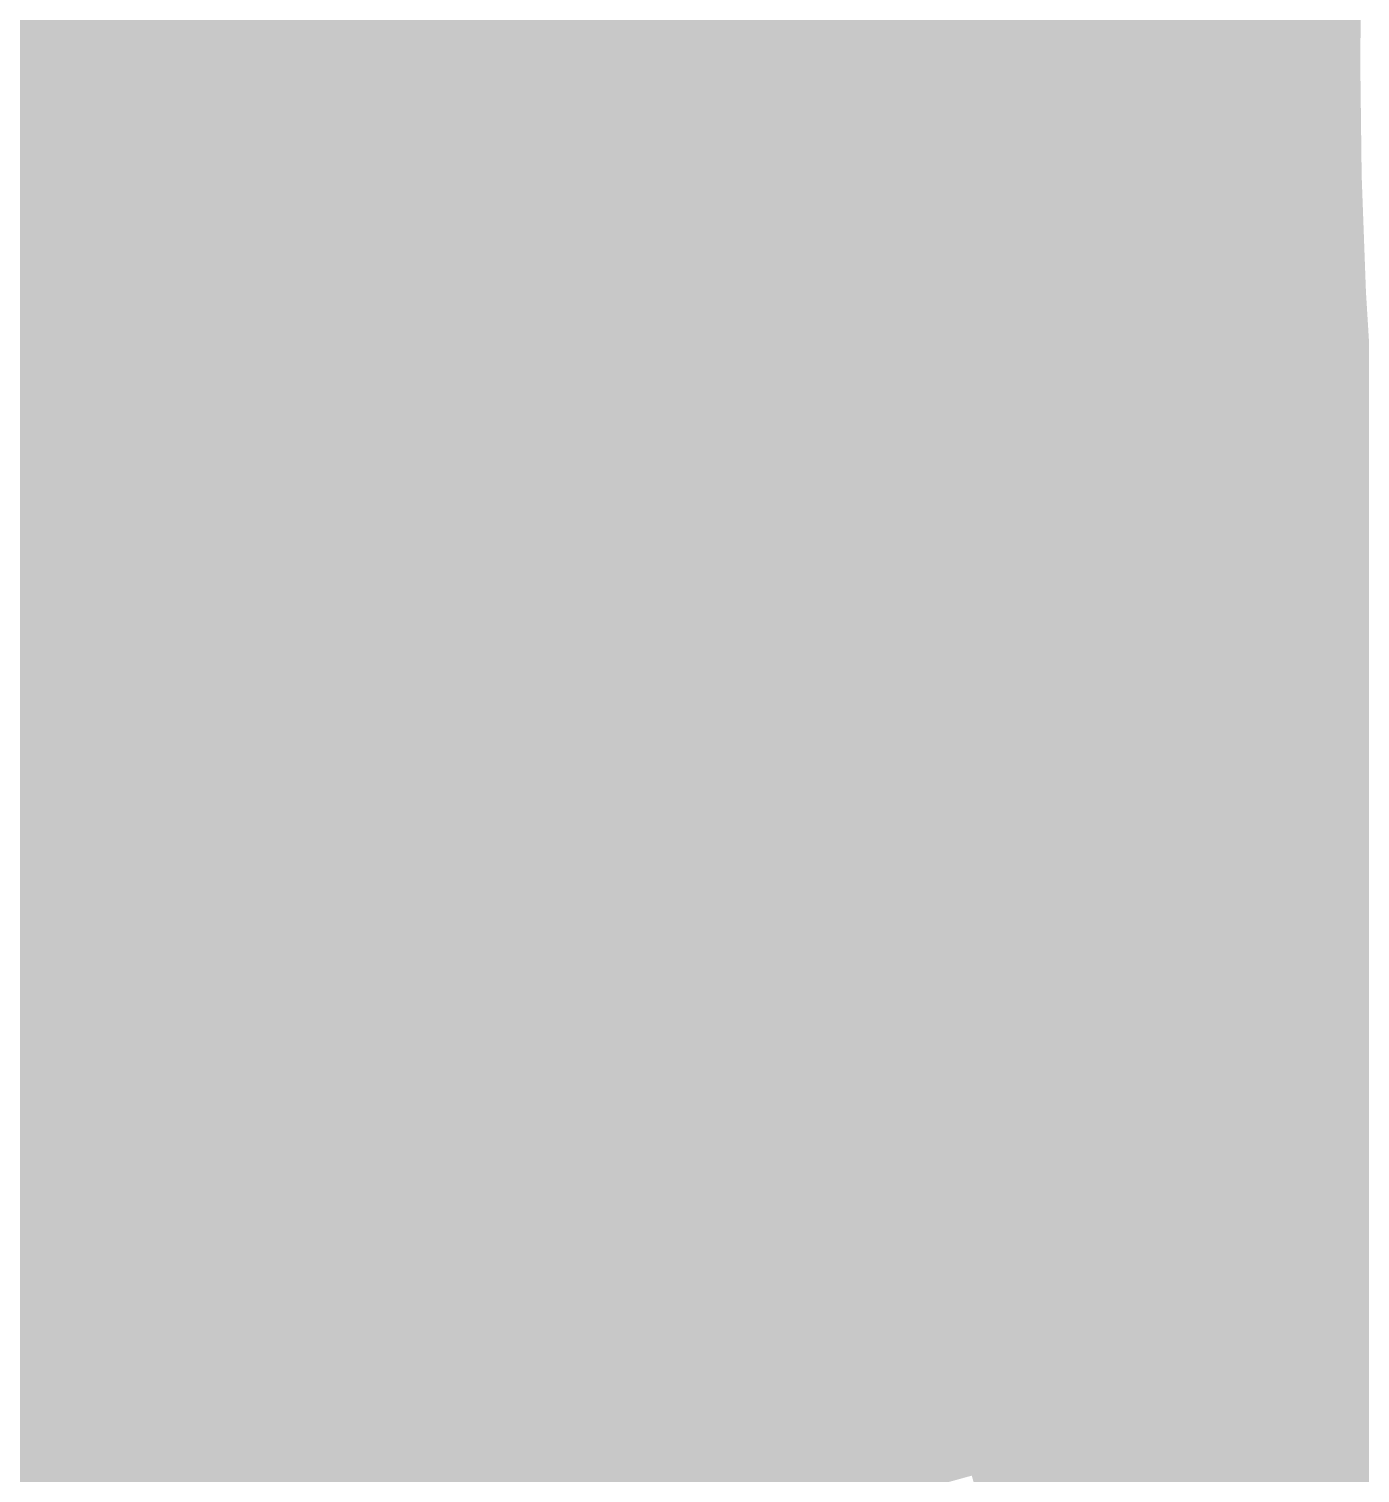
# Model space of a CAD drawing. Header units: inches. Extents: x -266 to 784, y -170 to 213.
# Drawn here: x -73.04 to -57, y -17.04 to 0.37 of the extents above; entities that cross this region are included whole.
import ezdxf

# ---------------------------------------------------------------- set-up
doc = ezdxf.new("R2010")
doc.units = ezdxf.units.IN
doc.header["$MEASUREMENT"] = 0

msp = doc.modelspace()

# ---------------------------------------------------------------- linework, layer by layer
at = {"color": 132, "true_color": 0x00b7b5}
msp.add_solid([(-73, 0), (-74, 0), (-72.978014, 1.79151), (-73.977713, 1.816051)], dxfattribs=at)
at = {"color": 122, "true_color": 0x00b3b1}
msp.add_solid([(-72, 0), (-73, 0), (-71.978315, 1.766968), (-72.978014, 1.79151)], dxfattribs=at)
at = {"color": 134, "true_color": 0x00afad}
msp.add_solid([(-71, 0), (-72, 0), (-70.978616, 1.742427), (-71.978315, 1.766968)], dxfattribs=at)
at = {"color": 134, "true_color": 0x00aba9}
msp.add_solid([(-70, 0), (-71, 0), (-69.978917, 1.717886), (-70.978616, 1.742427)], dxfattribs=at)
at = {"color": 134, "true_color": 0x00a6a4}
msp.add_solid([(-69, 0), (-70, 0), (-68.979218, 1.693345), (-69.978917, 1.717886)], dxfattribs=at)
at = {"color": 134, "true_color": 0x00a2a0}
msp.add_solid([(-68, 0), (-69, 0), (-67.97952, 1.668804), (-68.979218, 1.693345)], dxfattribs=at)
at = {"color": 134, "true_color": 0x009e9c}
msp.add_solid([(-67, 0), (-68, 0), (-66.979821, 1.644262), (-67.97952, 1.668804)], dxfattribs=at)
at = {"color": 134, "true_color": 0x009a98}
msp.add_solid([(-66, 0), (-67, 0), (-65.980122, 1.619721), (-66.979821, 1.644262)], dxfattribs=at)
at = {"color": 134, "true_color": 0x009594}
msp.add_solid([(-65, 0), (-66, 0), (-64.980423, 1.59518), (-65.980122, 1.619721)], dxfattribs=at)
at = {"color": 134, "true_color": 0x00918f}
msp.add_solid([(-64, 0), (-65, 0), (-63.980724, 1.570639), (-64.980423, 1.59518)], dxfattribs=at)
at = {"color": 134, "true_color": 0x008d8b}
msp.add_solid([(-63, 0), (-64, 0), (-62.981026, 1.546097), (-63.980724, 1.570639)], dxfattribs=at)
at = {"color": 136, "true_color": 0x008987}
msp.add_solid([(-62, 0), (-63, 0), (-61.981327, 1.521556), (-62.981026, 1.546097)], dxfattribs=at)
at = {"color": 136, "true_color": 0x008483}
msp.add_solid([(-61, 0), (-62, 0), (-60.981628, 1.497015), (-61.981327, 1.521556)], dxfattribs=at)
at = {"color": 136, "true_color": 0x00807f}
msp.add_solid([(-60, 0), (-61, 0), (-59.981929, 1.472474), (-60.981628, 1.497015)], dxfattribs=at)
at = {"color": 136, "true_color": 0x007c7a}
msp.add_solid([(-59, 0), (-60, 0), (-58.98223, 1.447932), (-59.981929, 1.472474)], dxfattribs=at)
at = {"color": 136, "true_color": 0x007776}
msp.add_solid([(-58, 0), (-59, 0), (-57.982531, 1.423391), (-58.98223, 1.447932)], dxfattribs=at)
at = {"color": 136, "true_color": 0x007372}
msp.add_solid([(-57, 0), (-58, 0), (-56.982833, 1.39885), (-57.982531, 1.423391)], dxfattribs=at)
at = {"color": 132, "true_color": 0x00b5b7}
msp.add_solid([(-72.978014, -1.79151), (-73.977713, -1.816051), (-73, 0), (-74, 0)], dxfattribs=at)
at = {"color": 142, "true_color": 0x00b1b3}
msp.add_solid([(-71.978315, -1.766968), (-72.978014, -1.79151), (-72, 0), (-73, 0)], dxfattribs=at)
at = {"color": 134, "true_color": 0x00adaf}
msp.add_solid([(-70.978616, -1.742427), (-71.978315, -1.766968), (-71, 0), (-72, 0)], dxfattribs=at)
at = {"color": 134, "true_color": 0x00a9ab}
msp.add_solid([(-69.978917, -1.717886), (-70.978616, -1.742427), (-70, 0), (-71, 0)], dxfattribs=at)
at = {"color": 134, "true_color": 0x00a4a6}
msp.add_solid([(-68.979218, -1.693345), (-69.978917, -1.717886), (-69, 0), (-70, 0)], dxfattribs=at)
at = {"color": 134, "true_color": 0x00a0a2}
msp.add_solid([(-67.97952, -1.668804), (-68.979218, -1.693345), (-68, 0), (-69, 0)], dxfattribs=at)
at = {"color": 134, "true_color": 0x009c9e}
msp.add_solid([(-66.979821, -1.644262), (-67.97952, -1.668804), (-67, 0), (-68, 0)], dxfattribs=at)
at = {"color": 134, "true_color": 0x00989a}
msp.add_solid([(-65.980122, -1.619721), (-66.979821, -1.644262), (-66, 0), (-67, 0)], dxfattribs=at)
at = {"color": 134, "true_color": 0x009495}
msp.add_solid([(-64.980423, -1.59518), (-65.980122, -1.619721), (-65, 0), (-66, 0)], dxfattribs=at)
at = {"color": 134, "true_color": 0x008f91}
msp.add_solid([(-63.980724, -1.570639), (-64.980423, -1.59518), (-64, 0), (-65, 0)], dxfattribs=at)
at = {"color": 134, "true_color": 0x008b8d}
msp.add_solid([(-62.981026, -1.546097), (-63.980724, -1.570639), (-63, 0), (-64, 0)], dxfattribs=at)
at = {"color": 136, "true_color": 0x008789}
msp.add_solid([(-61.981327, -1.521556), (-62.981026, -1.546097), (-62, 0), (-63, 0)], dxfattribs=at)
at = {"color": 136, "true_color": 0x008384}
msp.add_solid([(-60.981628, -1.497015), (-61.981327, -1.521556), (-61, 0), (-62, 0)], dxfattribs=at)
at = {"color": 136, "true_color": 0x007f80}
msp.add_solid([(-59.981929, -1.472474), (-60.981628, -1.497015), (-60, 0), (-61, 0)], dxfattribs=at)
at = {"color": 136, "true_color": 0x007a7c}
msp.add_solid([(-58.98223, -1.447932), (-59.981929, -1.472474), (-59, 0), (-60, 0)], dxfattribs=at)
at = {"color": 136, "true_color": 0x007677}
msp.add_solid([(-57.982531, -1.423391), (-58.98223, -1.447932), (-58, 0), (-59, 0)], dxfattribs=at)
at = {"color": 136, "true_color": 0x007273}
msp.add_solid([(-56.982833, -1.39885), (-57.982531, -1.423391), (-57, 0), (-58, 0)], dxfattribs=at)
at = {"color": 136, "true_color": 0x00888d}
msp.add_solid([(-62.924114, -3.091263), (-63.922909, -3.140331), (-62.981026, -1.546097), (-63.980724, -1.570639)], dxfattribs=at)
at = {"color": 136, "true_color": 0x008489}
msp.add_solid([(-61.925318, -3.042196), (-62.924114, -3.091263), (-61.981327, -1.521556), (-62.981026, -1.546097)], dxfattribs=at)
at = {"color": 136, "true_color": 0x008084}
msp.add_solid([(-60.926523, -2.993128), (-61.925318, -3.042196), (-60.981628, -1.497015), (-61.981327, -1.521556)], dxfattribs=at)
at = {"color": 136, "true_color": 0x007b80}
msp.add_solid([(-59.927727, -2.94406), (-60.926523, -2.993128), (-59.981929, -1.472474), (-60.981628, -1.497015)], dxfattribs=at)
at = {"color": 136, "true_color": 0x00777c}
msp.add_solid([(-58.928932, -2.894993), (-59.927727, -2.94406), (-58.98223, -1.447932), (-59.981929, -1.472474)], dxfattribs=at)
at = {"color": 136, "true_color": 0x007377}
msp.add_solid([(-57.930136, -2.845925), (-58.928932, -2.894993), (-57.982531, -1.423391), (-58.98223, -1.447932)], dxfattribs=at)
at = {"color": 136, "true_color": 0x006f73}
msp.add_solid([(-56.931341, -2.796857), (-57.930136, -2.845925), (-56.982833, -1.39885), (-57.982531, -1.423391)], dxfattribs=at)
at = {"color": 134, "true_color": 0x00a5ab}
msp.add_solid([(-69.915682, -3.434737), (-70.914477, -3.483805), (-69.978917, -1.717886), (-70.978616, -1.742427)], dxfattribs=at)
at = {"color": 134, "true_color": 0x00a1a6}
msp.add_solid([(-68.916886, -3.38567), (-69.915682, -3.434737), (-68.979218, -1.693345), (-69.978917, -1.717886)], dxfattribs=at)
at = {"color": 134, "true_color": 0x009ca2}
msp.add_solid([(-67.918091, -3.336602), (-68.916886, -3.38567), (-67.97952, -1.668804), (-68.979218, -1.693345)], dxfattribs=at)
at = {"color": 134, "true_color": 0x00989e}
msp.add_solid([(-66.919296, -3.287534), (-67.918091, -3.336602), (-66.979821, -1.644262), (-67.97952, -1.668804)], dxfattribs=at)
at = {"color": 134, "true_color": 0x00949a}
msp.add_solid([(-65.9205, -3.238466), (-66.919296, -3.287534), (-65.980122, -1.619721), (-66.979821, -1.644262)], dxfattribs=at)
at = {"color": 134, "true_color": 0x009095}
msp.add_solid([(-64.921705, -3.189399), (-65.9205, -3.238466), (-64.980423, -1.59518), (-65.980122, -1.619721)], dxfattribs=at)
at = {"color": 134, "true_color": 0x008c91}
msp.add_solid([(-63.922909, -3.140331), (-64.921705, -3.189399), (-63.980724, -1.570639), (-64.980423, -1.59518)], dxfattribs=at)
at = {"color": 142, "true_color": 0x00b1b7}
msp.add_solid([(-72.912068, -3.58194), (-73.910864, -3.631008), (-72.978014, -1.79151), (-73.977713, -1.816051)], dxfattribs=at)
at = {"color": 142, "true_color": 0x00adb3}
msp.add_solid([(-71.913273, -3.532873), (-72.912068, -3.58194), (-71.978315, -1.766968), (-72.978014, -1.79151)], dxfattribs=at)
at = {"color": 134, "true_color": 0x00a9af}
msp.add_solid([(-70.914477, -3.483805), (-71.913273, -3.532873), (-70.978616, -1.742427), (-71.978315, -1.766968)], dxfattribs=at)
at = {"color": 136, "true_color": 0x007880}
msp.add_solid([(-59.837427, -4.413874), (-60.834718, -4.487438), (-59.927727, -2.94406), (-60.926523, -2.993128)], dxfattribs=at)
at = {"color": 136, "true_color": 0x00747c}
msp.add_solid([(-58.840137, -4.340309), (-59.837427, -4.413874), (-58.928932, -2.894993), (-59.927727, -2.94406)], dxfattribs=at)
at = {"color": 136, "true_color": 0x007077}
msp.add_solid([(-57.842846, -4.266745), (-58.840137, -4.340309), (-57.930136, -2.845925), (-58.928932, -2.894993)], dxfattribs=at)
at = {"color": 146, "true_color": 0x006c73}
msp.add_solid([(-56.845556, -4.19318), (-57.842846, -4.266745), (-56.931341, -2.796857), (-57.930136, -2.845925)], dxfattribs=at)
at = {"color": 136, "true_color": 0x00858d}
msp.add_solid([(-62.829299, -4.634568), (-63.826589, -4.708132), (-62.924114, -3.091263), (-63.922909, -3.140331)], dxfattribs=at)
at = {"color": 136, "true_color": 0x008189}
msp.add_solid([(-61.832008, -4.561003), (-62.829299, -4.634568), (-61.925318, -3.042196), (-62.924114, -3.091263)], dxfattribs=at)
at = {"color": 136, "true_color": 0x007d84}
msp.add_solid([(-60.834718, -4.487438), (-61.832008, -4.561003), (-60.926523, -2.993128), (-61.925318, -3.042196)], dxfattribs=at)
at = {"color": 134, "true_color": 0x00959e}
msp.add_solid([(-66.818461, -4.928826), (-67.815751, -5.00239), (-66.919296, -3.287534), (-67.918091, -3.336602)], dxfattribs=at)
at = {"color": 134, "true_color": 0x00919a}
msp.add_solid([(-65.82117, -4.855261), (-66.818461, -4.928826), (-65.9205, -3.238466), (-66.919296, -3.287534)], dxfattribs=at)
at = {"color": 134, "true_color": 0x008d95}
msp.add_solid([(-64.82388, -4.781697), (-65.82117, -4.855261), (-64.921705, -3.189399), (-65.9205, -3.238466)], dxfattribs=at)
at = {"color": 134, "true_color": 0x008991}
msp.add_solid([(-63.826589, -4.708132), (-64.82388, -4.781697), (-63.922909, -3.140331), (-64.921705, -3.189399)], dxfattribs=at)
at = {"color": 134, "true_color": 0x00a1ab}
msp.add_solid([(-69.810332, -5.149519), (-70.807622, -5.223084), (-69.915682, -3.434737), (-70.914477, -3.483805)], dxfattribs=at)
at = {"color": 134, "true_color": 0x009da6}
msp.add_solid([(-68.813042, -5.075955), (-69.810332, -5.149519), (-68.916886, -3.38567), (-69.915682, -3.434737)], dxfattribs=at)
at = {"color": 134, "true_color": 0x0099a2}
msp.add_solid([(-67.815751, -5.00239), (-68.813042, -5.075955), (-67.918091, -3.336602), (-68.916886, -3.38567)], dxfattribs=at)
at = {"color": 142, "true_color": 0x00adb7}
msp.add_solid([(-72.802203, -5.370213), (-73.799494, -5.443778), (-72.912068, -3.58194), (-73.910864, -3.631008)], dxfattribs=at)
at = {"color": 142, "true_color": 0x00a9b3}
msp.add_solid([(-71.804913, -5.296649), (-72.802203, -5.370213), (-71.913273, -3.532873), (-72.912068, -3.58194)], dxfattribs=at)
at = {"color": 134, "true_color": 0x00a5af}
msp.add_solid([(-70.807622, -5.223084), (-71.804913, -5.296649), (-70.914477, -3.483805), (-71.913273, -3.532873)], dxfattribs=at)
at = {"color": 136, "true_color": 0x00727c}
msp.add_solid([(-58.715899, -5.783011), (-59.711084, -5.881028), (-58.840137, -4.340309), (-59.837427, -4.413874)], dxfattribs=at)
at = {"color": 146, "true_color": 0x006e77}
msp.add_solid([(-57.720714, -5.684994), (-58.715899, -5.783011), (-57.842846, -4.266745), (-58.840137, -4.340309)], dxfattribs=at)
at = {"color": 146, "true_color": 0x006a73}
msp.add_solid([(-56.725529, -5.586977), (-57.720714, -5.684994), (-56.845556, -4.19318), (-57.842846, -4.266745)], dxfattribs=at)
at = {"color": 136, "true_color": 0x007984}
msp.add_solid([(-60.706268, -5.979046), (-61.701453, -6.077063), (-60.834718, -4.487438), (-61.832008, -4.561003)], dxfattribs=at)
at = {"color": 136, "true_color": 0x007680}
msp.add_solid([(-59.711084, -5.881028), (-60.706268, -5.979046), (-59.837427, -4.413874), (-60.834718, -4.487438)], dxfattribs=at)
at = {"color": 136, "true_color": 0x00818d}
msp.add_solid([(-62.696638, -6.17508), (-63.691823, -6.273097), (-62.829299, -4.634568), (-63.826589, -4.708132)], dxfattribs=at)
at = {"color": 136, "true_color": 0x007d89}
msp.add_solid([(-61.701453, -6.077063), (-62.696638, -6.17508), (-61.832008, -4.561003), (-62.829299, -4.634568)], dxfattribs=at)
at = {"color": 134, "true_color": 0x008d9a}
msp.add_solid([(-65.682192, -6.469131), (-66.677377, -6.567148), (-65.82117, -4.855261), (-66.818461, -4.928826)], dxfattribs=at)
at = {"color": 134, "true_color": 0x008995}
msp.add_solid([(-64.687007, -6.371114), (-65.682192, -6.469131), (-64.82388, -4.781697), (-65.82117, -4.855261)], dxfattribs=at)
at = {"color": 136, "true_color": 0x008591}
msp.add_solid([(-63.691823, -6.273097), (-64.687007, -6.371114), (-63.826589, -4.708132), (-64.82388, -4.781697)], dxfattribs=at)
at = {"color": 134, "true_color": 0x0095a2}
msp.add_solid([(-67.672561, -6.665166), (-68.667746, -6.763183), (-67.815751, -5.00239), (-68.813042, -5.075955)], dxfattribs=at)
at = {"color": 134, "true_color": 0x00919e}
msp.add_solid([(-66.677377, -6.567148), (-67.672561, -6.665166), (-66.818461, -4.928826), (-67.815751, -5.00239)], dxfattribs=at)
at = {"color": 134, "true_color": 0x009dab}
msp.add_solid([(-69.662931, -6.8612), (-70.658116, -6.959217), (-69.810332, -5.149519), (-70.807622, -5.223084)], dxfattribs=at)
at = {"color": 134, "true_color": 0x0099a6}
msp.add_solid([(-68.667746, -6.763183), (-69.662931, -6.8612), (-68.813042, -5.075955), (-69.810332, -5.149519)], dxfattribs=at)
at = {"color": 142, "true_color": 0x00a8b7}
msp.add_solid([(-72.648485, -7.155251), (-73.64367, -7.253268), (-72.802203, -5.370213), (-73.799494, -5.443778)], dxfattribs=at)
at = {"color": 142, "true_color": 0x00a4b3}
msp.add_solid([(-71.6533, -7.057234), (-72.648485, -7.155251), (-71.804913, -5.296649), (-72.802203, -5.370213)], dxfattribs=at)
at = {"color": 134, "true_color": 0x00a1af}
msp.add_solid([(-70.658116, -6.959217), (-71.6533, -7.057234), (-70.807622, -5.223084), (-71.804913, -5.296649)], dxfattribs=at)
at = {"color": 146, "true_color": 0x006b77}
msp.add_solid([(-57.563813, -7.099819), (-58.556293, -7.22223), (-57.720714, -5.684994), (-58.715899, -5.783011)], dxfattribs=at)
at = {"color": 146, "true_color": 0x006773}
msp.add_solid([(-56.571333, -6.977408), (-57.563813, -7.099819), (-56.725529, -5.586977), (-57.720714, -5.684994)], dxfattribs=at)
at = {"color": 136, "true_color": 0x007280}
msp.add_solid([(-59.548772, -7.344641), (-60.541252, -7.467051), (-59.711084, -5.881028), (-60.706268, -5.979046)], dxfattribs=at)
at = {"color": 136, "true_color": 0x006f7c}
msp.add_solid([(-58.556293, -7.22223), (-59.548772, -7.344641), (-58.715899, -5.783011), (-59.711084, -5.881028)], dxfattribs=at)
at = {"color": 136, "true_color": 0x007a89}
msp.add_solid([(-61.533731, -7.589462), (-62.526211, -7.711873), (-61.701453, -6.077063), (-62.696638, -6.17508)], dxfattribs=at)
at = {"color": 136, "true_color": 0x007684}
msp.add_solid([(-60.541252, -7.467051), (-61.533731, -7.589462), (-60.706268, -5.979046), (-61.701453, -6.077063)], dxfattribs=at)
at = {"color": 136, "true_color": 0x007e8d}
msp.add_solid([(-62.526211, -7.711873), (-63.51869, -7.834283), (-62.696638, -6.17508), (-63.691823, -6.273097)], dxfattribs=at)
at = {"color": 134, "true_color": 0x008695}
msp.add_solid([(-64.51117, -7.956694), (-65.503649, -8.079105), (-64.687007, -6.371114), (-65.682192, -6.469131)], dxfattribs=at)
at = {"color": 144, "true_color": 0x008291}
msp.add_solid([(-63.51869, -7.834283), (-64.51117, -7.956694), (-63.691823, -6.273097), (-64.687007, -6.371114)], dxfattribs=at)
at = {"color": 134, "true_color": 0x008d9e}
msp.add_solid([(-66.496129, -8.201515), (-67.488608, -8.323926), (-66.677377, -6.567148), (-67.672561, -6.665166)], dxfattribs=at)
at = {"color": 134, "true_color": 0x00899a}
msp.add_solid([(-65.503649, -8.079105), (-66.496129, -8.201515), (-65.682192, -6.469131), (-66.677377, -6.567148)], dxfattribs=at)
at = {"color": 134, "true_color": 0x0095a6}
msp.add_solid([(-68.481088, -8.446337), (-69.473567, -8.568747), (-68.667746, -6.763183), (-69.662931, -6.8612)], dxfattribs=at)
at = {"color": 134, "true_color": 0x0091a2}
msp.add_solid([(-67.488608, -8.323926), (-68.481088, -8.446337), (-67.672561, -6.665166), (-68.667746, -6.763183)], dxfattribs=at)
at = {"color": 134, "true_color": 0x009caf}
msp.add_solid([(-70.466047, -8.691158), (-71.458526, -8.813569), (-70.658116, -6.959217), (-71.6533, -7.057234)], dxfattribs=at)
at = {"color": 134, "true_color": 0x0099ab}
msp.add_solid([(-69.473567, -8.568747), (-70.466047, -8.691158), (-69.662931, -6.8612), (-70.658116, -6.959217)], dxfattribs=at)
at = {"color": 142, "true_color": 0x00a0b3}
msp.add_solid([(-71.458526, -8.813569), (-72.451006, -8.935979), (-71.6533, -7.057234), (-72.648485, -7.155251)], dxfattribs=at)
at = {"color": 146, "true_color": 0x006877}
msp.add_solid([(-57.372238, -8.510368), (-58.361414, -8.657098), (-57.563813, -7.099819), (-58.556293, -7.22223)], dxfattribs=at)
at = {"color": 146, "true_color": 0x006473}
msp.add_solid([(-56.383061, -8.363637), (-57.372238, -8.510368), (-56.571333, -6.977408), (-57.563813, -7.099819)], dxfattribs=at)
at = {"color": 142, "true_color": 0x00a4b7}
msp.add_solid([(-72.451006, -8.935979), (-73.443486, -9.05839), (-72.648485, -7.155251), (-73.64367, -7.253268)], dxfattribs=at)
at = {"color": 146, "true_color": 0x006c7c}
msp.add_solid([(-58.361414, -8.657098), (-59.350591, -8.803828), (-58.556293, -7.22223), (-59.548772, -7.344641)], dxfattribs=at)
at = {"color": 136, "true_color": 0x007384}
msp.add_solid([(-60.339767, -8.950559), (-61.328944, -9.097289), (-60.541252, -7.467051), (-61.533731, -7.589462)], dxfattribs=at)
at = {"color": 136, "true_color": 0x007080}
msp.add_solid([(-59.350591, -8.803828), (-60.339767, -8.950559), (-59.548772, -7.344641), (-60.541252, -7.467051)], dxfattribs=at)
at = {"color": 136, "true_color": 0x007789}
msp.add_solid([(-61.328944, -9.097289), (-62.31812, -9.24402), (-61.533731, -7.589462), (-62.526211, -7.711873)], dxfattribs=at)
at = {"color": 136, "true_color": 0x007b8d}
msp.add_solid([(-62.31812, -9.24402), (-63.307297, -9.39075), (-62.526211, -7.711873), (-63.51869, -7.834283)], dxfattribs=at)
at = {"color": 144, "true_color": 0x008295}
msp.add_solid([(-64.296473, -9.537481), (-65.28565, -9.684211), (-64.51117, -7.956694), (-65.503649, -8.079105)], dxfattribs=at)
at = {"color": 144, "true_color": 0x007e91}
msp.add_solid([(-63.307297, -9.39075), (-64.296473, -9.537481), (-63.51869, -7.834283), (-64.51117, -7.956694)], dxfattribs=at)
at = {"color": 134, "true_color": 0x00869a}
msp.add_solid([(-65.28565, -9.684211), (-66.274826, -9.830942), (-65.503649, -8.079105), (-66.496129, -8.201515)], dxfattribs=at)
at = {"color": 134, "true_color": 0x008da2}
msp.add_solid([(-67.264003, -9.977672), (-68.253179, -10.124403), (-67.488608, -8.323926), (-68.481088, -8.446337)], dxfattribs=at)
at = {"color": 134, "true_color": 0x008a9e}
msp.add_solid([(-66.274826, -9.830942), (-67.264003, -9.977672), (-66.496129, -8.201515), (-67.488608, -8.323926)], dxfattribs=at)
at = {"color": 134, "true_color": 0x0091a6}
msp.add_solid([(-68.253179, -10.124403), (-69.242356, -10.271133), (-68.481088, -8.446337), (-69.473567, -8.568747)], dxfattribs=at)
at = {"color": 146, "true_color": 0x006577}
msp.add_solid([(-57.146103, -9.91579), (-58.131381, -10.086751), (-57.372238, -8.510368), (-58.361414, -8.657098)], dxfattribs=at)
at = {"color": 146, "true_color": 0x006273}
msp.add_solid([(-56.160826, -9.744828), (-57.146103, -9.91579), (-56.383061, -8.363637), (-57.372238, -8.510368)], dxfattribs=at)
at = {"color": 134, "true_color": 0x0098af}
msp.add_solid([(-70.231532, -10.417864), (-71.220709, -10.564594), (-70.466047, -8.691158), (-71.458526, -8.813569)], dxfattribs=at)
at = {"color": 134, "true_color": 0x0095ab}
msp.add_solid([(-69.242356, -10.271133), (-70.231532, -10.417864), (-69.473567, -8.568747), (-70.466047, -8.691158)], dxfattribs=at)
at = {"color": 146, "true_color": 0x00697c}
msp.add_solid([(-58.131381, -10.086751), (-59.116659, -10.257713), (-58.361414, -8.657098), (-59.350591, -8.803828)], dxfattribs=at)
at = {"color": 142, "true_color": 0x009cb3}
msp.add_solid([(-71.220709, -10.564594), (-72.209885, -10.711325), (-71.458526, -8.813569), (-72.451006, -8.935979)], dxfattribs=at)
at = {"color": 146, "true_color": 0x006c80}
msp.add_solid([(-59.116659, -10.257713), (-60.101936, -10.428675), (-59.350591, -8.803828), (-60.339767, -8.950559)], dxfattribs=at)
at = {"color": 142, "true_color": 0x00a0b7}
msp.add_solid([(-72.209885, -10.711325), (-73.199062, -10.858055), (-72.451006, -8.935979), (-73.443486, -9.05839)], dxfattribs=at)
at = {"color": 136, "true_color": 0x007084}
msp.add_solid([(-60.101936, -10.428675), (-61.087214, -10.599637), (-60.339767, -8.950559), (-61.328944, -9.097289)], dxfattribs=at)
at = {"color": 136, "true_color": 0x007489}
msp.add_solid([(-61.087214, -10.599637), (-62.072491, -10.770599), (-61.328944, -9.097289), (-62.31812, -9.24402)], dxfattribs=at)
at = {"color": 144, "true_color": 0x007b91}
msp.add_solid([(-63.057769, -10.941561), (-64.043047, -11.112523), (-63.307297, -9.39075), (-64.296473, -9.537481)], dxfattribs=at)
at = {"color": 144, "true_color": 0x00778d}
msp.add_solid([(-62.072491, -10.770599), (-63.057769, -10.941561), (-62.31812, -9.24402), (-63.307297, -9.39075)], dxfattribs=at)
at = {"color": 144, "true_color": 0x007f95}
msp.add_solid([(-64.043047, -11.112523), (-65.028324, -11.283485), (-64.296473, -9.537481), (-65.28565, -9.684211)], dxfattribs=at)
at = {"color": 144, "true_color": 0x00829a}
msp.add_solid([(-65.028324, -11.283485), (-66.013602, -11.454447), (-65.28565, -9.684211), (-66.274826, -9.830942)], dxfattribs=at)
at = {"color": 146, "true_color": 0x005f73}
msp.add_solid([(-55.904761, -11.120148), (-56.885546, -11.315239), (-56.160826, -9.744828), (-57.146103, -9.91579)], dxfattribs=at)
at = {"color": 134, "true_color": 0x00869e}
msp.add_solid([(-66.013602, -11.454447), (-66.99888, -11.625408), (-66.274826, -9.830942), (-67.264003, -9.977672)], dxfattribs=at)
at = {"color": 146, "true_color": 0x006277}
msp.add_solid([(-56.885546, -11.315239), (-57.866332, -11.510329), (-57.146103, -9.91579), (-58.131381, -10.086751)], dxfattribs=at)
at = {"color": 134, "true_color": 0x0089a2}
msp.add_solid([(-66.99888, -11.625408), (-67.984157, -11.79637), (-67.264003, -9.977672), (-68.253179, -10.124403)], dxfattribs=at)
at = {"color": 146, "true_color": 0x00667c}
msp.add_solid([(-57.866332, -11.510329), (-58.847117, -11.705419), (-58.131381, -10.086751), (-59.116659, -10.257713)], dxfattribs=at)
at = {"color": 134, "true_color": 0x008da6}
msp.add_solid([(-67.984157, -11.79637), (-68.969435, -11.967332), (-68.253179, -10.124403), (-69.242356, -10.271133)], dxfattribs=at)
at = {"color": 146, "true_color": 0x006980}
msp.add_solid([(-58.847117, -11.705419), (-59.827902, -11.90051), (-59.116659, -10.257713), (-60.101936, -10.428675)], dxfattribs=at)
at = {"color": 134, "true_color": 0x0094af}
msp.add_solid([(-69.954713, -12.138294), (-70.93999, -12.309256), (-70.231532, -10.417864), (-71.220709, -10.564594)], dxfattribs=at)
at = {"color": 134, "true_color": 0x0091ab}
msp.add_solid([(-68.969435, -11.967332), (-69.954713, -12.138294), (-69.242356, -10.271133), (-70.231532, -10.417864)], dxfattribs=at)
at = {"color": 146, "true_color": 0x006d84}
msp.add_solid([(-59.827902, -11.90051), (-60.808687, -12.0956), (-60.101936, -10.428675), (-61.087214, -10.599637)], dxfattribs=at)
at = {"color": 142, "true_color": 0x0098b3}
msp.add_solid([(-70.93999, -12.309256), (-71.925268, -12.480218), (-71.220709, -10.564594), (-72.209885, -10.711325)], dxfattribs=at)
at = {"color": 144, "true_color": 0x007189}
msp.add_solid([(-60.808687, -12.0956), (-61.789473, -12.29069), (-61.087214, -10.599637), (-62.072491, -10.770599)], dxfattribs=at)
at = {"color": 142, "true_color": 0x009cb7}
msp.add_solid([(-71.925268, -12.480218), (-72.910546, -12.65118), (-72.209885, -10.711325), (-73.199062, -10.858055)], dxfattribs=at)
at = {"color": 144, "true_color": 0x00748d}
msp.add_solid([(-61.789473, -12.29069), (-62.770258, -12.485781), (-62.072491, -10.770599), (-63.057769, -10.941561)], dxfattribs=at)
at = {"color": 142, "true_color": 0x009fbc}
msp.add_solid([(-72.910546, -12.65118), (-73.895823, -12.822142), (-73.199062, -10.858055), (-74.188238, -11.004786)], dxfattribs=at)
at = {"color": 144, "true_color": 0x007891}
msp.add_solid([(-62.770258, -12.485781), (-63.751043, -12.680871), (-63.057769, -10.941561), (-64.043047, -11.112523)], dxfattribs=at)
at = {"color": 144, "true_color": 0x007b95}
msp.add_solid([(-63.751043, -12.680871), (-64.731829, -12.875961), (-64.043047, -11.112523), (-65.028324, -11.283485)], dxfattribs=at)
at = {"color": 144, "true_color": 0x007f9a}
msp.add_solid([(-64.731829, -12.875961), (-65.712614, -13.071052), (-65.028324, -11.283485), (-66.013602, -11.454447)], dxfattribs=at)
at = {"color": 144, "true_color": 0x00829e}
msp.add_solid([(-65.712614, -13.071052), (-66.693399, -13.266142), (-66.013602, -11.454447), (-66.99888, -11.625408)], dxfattribs=at)
at = {"color": 146, "true_color": 0x006077}
msp.add_solid([(-56.590724, -12.707872), (-57.566426, -12.926973), (-56.885546, -11.315239), (-57.866332, -11.510329)], dxfattribs=at)
at = {"color": 134, "true_color": 0x0086a2}
msp.add_solid([(-66.693399, -13.266142), (-67.674184, -13.461232), (-66.99888, -11.625408), (-67.984157, -11.79637)], dxfattribs=at)
at = {"color": 146, "true_color": 0x00637c}
msp.add_solid([(-57.566426, -12.926973), (-58.542128, -13.146074), (-57.866332, -11.510329), (-58.847117, -11.705419)], dxfattribs=at)
at = {"color": 134, "true_color": 0x0089a6}
msp.add_solid([(-67.674184, -13.461232), (-68.65497, -13.656323), (-67.984157, -11.79637), (-68.969435, -11.967332)], dxfattribs=at)
at = {"color": 146, "true_color": 0x006780}
msp.add_solid([(-58.542128, -13.146074), (-59.51783, -13.365176), (-58.847117, -11.705419), (-59.827902, -11.90051)], dxfattribs=at)
at = {"color": 134, "true_color": 0x008dab}
msp.add_solid([(-68.65497, -13.656323), (-69.635755, -13.851413), (-68.969435, -11.967332), (-69.954713, -12.138294)], dxfattribs=at)
at = {"color": 146, "true_color": 0x006a84}
msp.add_solid([(-59.51783, -13.365176), (-60.493532, -13.584277), (-59.827902, -11.90051), (-60.808687, -12.0956)], dxfattribs=at)
at = {"color": 134, "true_color": 0x0090af}
msp.add_solid([(-69.635755, -13.851413), (-70.61654, -14.046503), (-69.954713, -12.138294), (-70.93999, -12.309256)], dxfattribs=at)
at = {"color": 144, "true_color": 0x006d89}
msp.add_solid([(-60.493532, -13.584277), (-61.469234, -13.803378), (-60.808687, -12.0956), (-61.789473, -12.29069)], dxfattribs=at)
at = {"color": 142, "true_color": 0x0094b3}
msp.add_solid([(-70.61654, -14.046503), (-71.597325, -14.241594), (-70.93999, -12.309256), (-71.925268, -12.480218)], dxfattribs=at)
at = {"color": 144, "true_color": 0x00718d}
msp.add_solid([(-61.469234, -13.803378), (-62.444936, -14.022479), (-61.789473, -12.29069), (-62.770258, -12.485781)], dxfattribs=at)
at = {"color": 142, "true_color": 0x0097b7}
msp.add_solid([(-71.597325, -14.241594), (-72.578111, -14.436684), (-71.925268, -12.480218), (-72.910546, -12.65118)], dxfattribs=at)
at = {"color": 144, "true_color": 0x007491}
msp.add_solid([(-62.444936, -14.022479), (-63.420638, -14.241581), (-62.770258, -12.485781), (-63.751043, -12.680871)], dxfattribs=at)
at = {"color": 142, "true_color": 0x009bbc}
msp.add_solid([(-72.578111, -14.436684), (-73.558896, -14.631774), (-72.910546, -12.65118), (-73.895823, -12.822142)], dxfattribs=at)
at = {"color": 144, "true_color": 0x007895}
msp.add_solid([(-63.420638, -14.241581), (-64.396341, -14.460682), (-63.751043, -12.680871), (-64.731829, -12.875961)], dxfattribs=at)
at = {"color": 144, "true_color": 0x007b9a}
msp.add_solid([(-64.396341, -14.460682), (-65.372043, -14.679783), (-64.731829, -12.875961), (-65.712614, -13.071052)], dxfattribs=at)
at = {"color": 146, "true_color": 0x005d77}
msp.add_solid([(-56.261813, -14.09285), (-57.231844, -14.335831), (-56.590724, -12.707872), (-57.566426, -12.926973)], dxfattribs=at)
at = {"color": 146, "true_color": 0x00607c}
msp.add_solid([(-57.231844, -14.335831), (-58.201875, -14.578811), (-57.566426, -12.926973), (-58.542128, -13.146074)], dxfattribs=at)
at = {"color": 144, "true_color": 0x007e9e}
msp.add_solid([(-65.372043, -14.679783), (-66.347745, -14.898884), (-65.712614, -13.071052), (-66.693399, -13.266142)], dxfattribs=at)
at = {"color": 146, "true_color": 0x006480}
msp.add_solid([(-58.201875, -14.578811), (-59.171906, -14.821791), (-58.542128, -13.146074), (-59.51783, -13.365176)], dxfattribs=at)
at = {"color": 144, "true_color": 0x0082a2}
msp.add_solid([(-66.347745, -14.898884), (-67.323447, -15.117986), (-66.693399, -13.266142), (-67.674184, -13.461232)], dxfattribs=at)
at = {"color": 146, "true_color": 0x006784}
msp.add_solid([(-59.171906, -14.821791), (-60.141938, -15.064771), (-59.51783, -13.365176), (-60.493532, -13.584277)], dxfattribs=at)
at = {"color": 144, "true_color": 0x0085a6}
msp.add_solid([(-67.323447, -15.117986), (-68.299149, -15.337087), (-67.674184, -13.461232), (-68.65497, -13.656323)], dxfattribs=at)
at = {"color": 134, "true_color": 0x0089ab}
msp.add_solid([(-68.299149, -15.337087), (-69.274851, -15.556188), (-68.65497, -13.656323), (-69.635755, -13.851413)], dxfattribs=at)
at = {"color": 146, "true_color": 0x006a89}
msp.add_solid([(-60.141938, -15.064771), (-61.111969, -15.307751), (-60.493532, -13.584277), (-61.469234, -13.803378)], dxfattribs=at)
at = {"color": 134, "true_color": 0x008caf}
msp.add_solid([(-69.274851, -15.556188), (-70.250553, -15.775289), (-69.635755, -13.851413), (-70.61654, -14.046503)], dxfattribs=at)
at = {"color": 144, "true_color": 0x006d8d}
msp.add_solid([(-61.111969, -15.307751), (-62.082, -15.550732), (-61.469234, -13.803378), (-62.444936, -14.022479)], dxfattribs=at)
at = {"color": 142, "true_color": 0x0090b3}
msp.add_solid([(-70.250553, -15.775289), (-71.226255, -15.994391), (-70.61654, -14.046503), (-71.597325, -14.241594)], dxfattribs=at)
at = {"color": 144, "true_color": 0x007191}
msp.add_solid([(-62.082, -15.550732), (-63.052031, -15.793712), (-62.444936, -14.022479), (-63.420638, -14.241581)], dxfattribs=at)
at = {"color": 146, "true_color": 0x005a77}
msp.add_solid([(-55.899012, -15.46934), (-56.862788, -15.736053), (-56.261813, -14.09285), (-57.231844, -14.335831)], dxfattribs=at)
at = {"color": 142, "true_color": 0x0093b7}
msp.add_solid([(-71.226255, -15.994391), (-72.201958, -16.213492), (-71.597325, -14.241594), (-72.578111, -14.436684)], dxfattribs=at)
at = {"color": 144, "true_color": 0x007495}
msp.add_solid([(-63.052031, -15.793712), (-64.022063, -16.036692), (-63.420638, -14.241581), (-64.396341, -14.460682)], dxfattribs=at)
at = {"color": 142, "true_color": 0x0096bc}
msp.add_solid([(-72.201958, -16.213492), (-73.17766, -16.432593), (-72.578111, -14.436684), (-73.558896, -14.631774)], dxfattribs=at)
at = {"color": 146, "true_color": 0x005d7c}
msp.add_solid([(-56.862788, -15.736053), (-57.826564, -16.002765), (-57.231844, -14.335831), (-58.201875, -14.578811)], dxfattribs=at)
at = {"color": 144, "true_color": 0x00779a}
msp.add_solid([(-64.022063, -16.036692), (-64.992094, -16.279672), (-64.396341, -14.460682), (-65.372043, -14.679783)], dxfattribs=at)
at = {"color": 146, "true_color": 0x006180}
msp.add_solid([(-57.826564, -16.002765), (-58.79034, -16.269478), (-58.201875, -14.578811), (-59.171906, -14.821791)], dxfattribs=at)
at = {"color": 144, "true_color": 0x007b9e}
msp.add_solid([(-64.992094, -16.279672), (-65.962125, -16.522652), (-65.372043, -14.679783), (-66.347745, -14.898884)], dxfattribs=at)
at = {"color": 144, "true_color": 0x007ea2}
msp.add_solid([(-65.962125, -16.522652), (-66.932156, -16.765632), (-66.347745, -14.898884), (-67.323447, -15.117986)], dxfattribs=at)
at = {"color": 146, "true_color": 0x006484}
msp.add_solid([(-58.79034, -16.269478), (-59.754116, -16.536191), (-59.171906, -14.821791), (-60.141938, -15.064771)], dxfattribs=at)
at = {"color": 144, "true_color": 0x0081a6}
msp.add_solid([(-66.932156, -16.765632), (-67.902188, -17.008613), (-67.323447, -15.117986), (-68.299149, -15.337087)], dxfattribs=at)
at = {"color": 146, "true_color": 0x006789}
msp.add_solid([(-59.754116, -16.536191), (-60.717892, -16.802904), (-60.141938, -15.064771), (-61.111969, -15.307751)], dxfattribs=at)
at = {"color": 144, "true_color": 0x006a8d}
msp.add_solid([(-60.717892, -16.802904), (-61.681668, -17.069616), (-61.111969, -15.307751), (-62.082, -15.550732)], dxfattribs=at)
at = {"color": 144, "true_color": 0x0085ab}
msp.add_solid([(-67.902188, -17.008613), (-68.872219, -17.251593), (-68.299149, -15.337087), (-69.274851, -15.556188)], dxfattribs=at)
at = {"color": 134, "true_color": 0x0088af}
msp.add_solid([(-68.872219, -17.251593), (-69.84225, -17.494573), (-69.274851, -15.556188), (-70.250553, -15.775289)], dxfattribs=at)
at = {"color": 144, "true_color": 0x006d91}
msp.add_solid([(-61.681668, -17.069616), (-62.645444, -17.336329), (-62.082, -15.550732), (-63.052031, -15.793712)], dxfattribs=at)
at = {"color": 142, "true_color": 0x008bb3}
msp.add_solid([(-69.84225, -17.494573), (-70.812281, -17.737553), (-70.250553, -15.775289), (-71.226255, -15.994391)], dxfattribs=at)
at = {"color": 144, "true_color": 0x007195}
msp.add_solid([(-62.645444, -17.336329), (-63.60922, -17.603042), (-63.052031, -15.793712), (-64.022063, -16.036692)], dxfattribs=at)
at = {"color": 146, "true_color": 0x005a7c}
msp.add_solid([(-56.45948, -17.126796), (-57.41642, -17.417081), (-56.862788, -15.736053), (-57.826564, -16.002765)], dxfattribs=at)
at = {"color": 142, "true_color": 0x008fb7}
msp.add_solid([(-70.812281, -17.737553), (-71.782313, -17.980533), (-71.226255, -15.994391), (-72.201958, -16.213492)], dxfattribs=at)
at = {"color": 146, "true_color": 0x005d80}
msp.add_solid([(-57.41642, -17.417081), (-58.37336, -17.707365), (-57.826564, -16.002765), (-58.79034, -16.269478)], dxfattribs=at)
at = {"color": 144, "true_color": 0x00749a}
msp.add_solid([(-63.60922, -17.603042), (-64.572996, -17.869755), (-64.022063, -16.036692), (-64.992094, -16.279672)], dxfattribs=at)
at = {"color": 142, "true_color": 0x0092bc}
msp.add_solid([(-71.782313, -17.980533), (-72.752344, -18.223513), (-72.201958, -16.213492), (-73.17766, -16.432593)], dxfattribs=at)
at = {"color": 144, "true_color": 0x00779e}
msp.add_solid([(-64.572996, -17.869755), (-65.536772, -18.136468), (-64.992094, -16.279672), (-65.962125, -16.522652)], dxfattribs=at)
at = {"color": 146, "true_color": 0x006184}
msp.add_solid([(-58.37336, -17.707365), (-59.330301, -17.99765), (-58.79034, -16.269478), (-59.754116, -16.536191)], dxfattribs=at)
at = {"color": 142, "true_color": 0x0095c0}
msp.add_solid([(-72.752344, -18.223513), (-73.722375, -18.466494), (-73.17766, -16.432593), (-74.153362, -16.651694)], dxfattribs=at)
at = {"color": 144, "true_color": 0x007aa2}
msp.add_solid([(-65.536772, -18.136468), (-66.500549, -18.40318), (-65.962125, -16.522652), (-66.932156, -16.765632)], dxfattribs=at)
at = {"color": 146, "true_color": 0x006489}
msp.add_solid([(-59.330301, -17.99765), (-60.287241, -18.287935), (-59.754116, -16.536191), (-60.717892, -16.802904)], dxfattribs=at)
at = {"color": 144, "true_color": 0x007da6}
msp.add_solid([(-66.500549, -18.40318), (-67.464325, -18.669893), (-66.932156, -16.765632), (-67.902188, -17.008613)], dxfattribs=at)
at = {"color": 146, "true_color": 0x00678d}
msp.add_solid([(-60.287241, -18.287935), (-61.244181, -18.578219), (-60.717892, -16.802904), (-61.681668, -17.069616)], dxfattribs=at)
at = {"color": 144, "true_color": 0x0081ab}
msp.add_solid([(-67.464325, -18.669893), (-68.428101, -18.936606), (-67.902188, -17.008613), (-68.872219, -17.251593)], dxfattribs=at)

doc.saveas('drawing.dxf')
